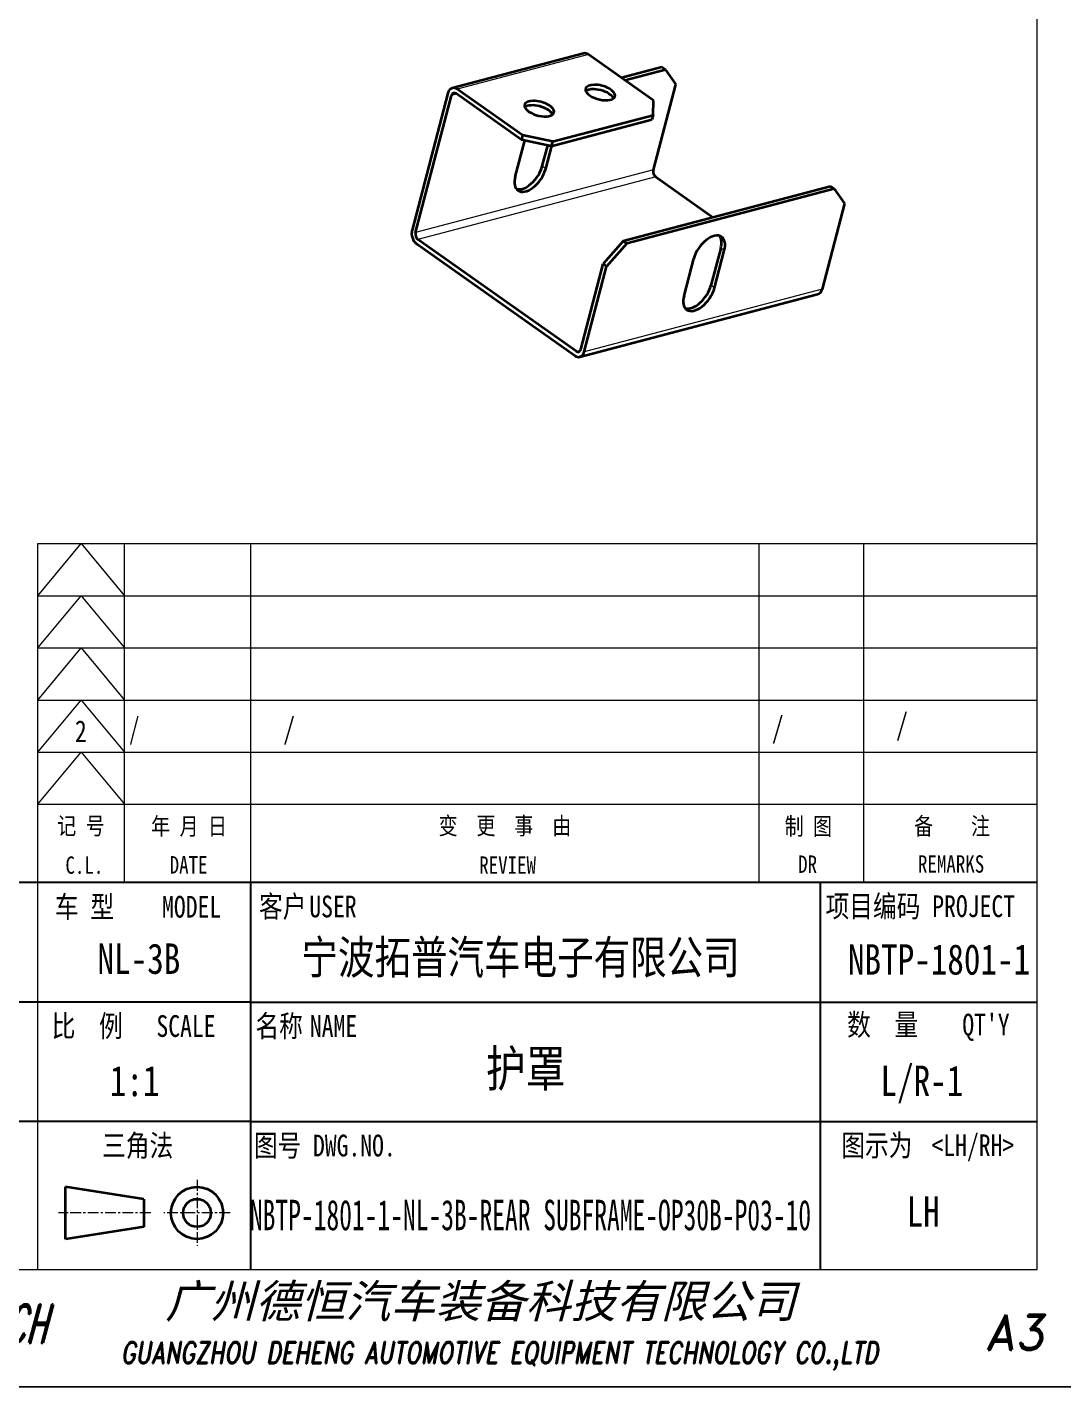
# Model space of a CAD drawing. Header units: millimetres. Extents: x 30878 to 98787, y -104020 to -37329.
# Drawn here: x 31277.3 to 31396.5, y -51141.3 to -50984.9 of the extents above; entities that cross this region are included whole.
import ezdxf
from ezdxf.enums import TextEntityAlignment as Align

# ---------------------------------------------------------------- set-up
doc = ezdxf.new("R2010")
doc.units = ezdxf.units.MM
doc.header["$LTSCALE"] = 0.5
doc.linetypes.add('AM_ISO08W050x2', pattern=[9, 6, -0.75, 1.5, -0.75])
doc.linetypes.add('CENTER', pattern=[2, 1.25, -0.25, 0.25, -0.25])
doc.layers.add('中心线', color=2, linetype='AM_ISO08W050x2', lineweight=18)
doc.layers.add('图框', color=7, linetype='Continuous', lineweight=18)
for name, color, linetype in [('图\\M+19E79\\M+195B6\\M+18E9A', 7, 'Continuous'), ('图号', 7, 'Continuous'), ('图名', 7, 'Continuous'), ('数量', 7, 'Continuous'), ('车型', 7, 'Continuous')]:
    doc.layers.add(name, color=color, linetype=linetype)
doc.layers.add('打印', color=7, linetype='Continuous', lineweight=15, plot=False)
doc.layers.add('打印-禁用', color=7, linetype='Continuous', lineweight=15, plot=False)
doc.styles.add('STYLE1', font='')
doc.styles.add('国标', font='simfang.ttf', dxfattribs={"width": 0.8})
doc.styles.add('标题\\M+18E9A', font='romand.shx', dxfattribs={"oblique": 10, "bigfont": 'bigfont.shx'})
doc.styles.get('STYLE1').set_extended_font_data('SimSun')

# ---------------------------------------------------------------- blocks, each defined once
blk = doc.blocks.new('GZDEH零件A3图框V01版')
at = {"layer": '中心线', "color": 1, "linetype": 'CENTER', "lineweight": 5, "ltscale": 2}
for p, q in [((3175.82, -1822.66), (3175.82, -1830.26)), ((3170.49, -1826.46), (3159.89, -1826.46)), ((3179.62, -1826.46), (3172.02, -1826.46))]:
    blk.add_line(p, q, dxfattribs=at)
at = {"layer": '图\\M+19E79\\M+195B6\\M+18E9A', "color": 7}
blk.add_line((3272.49, -1788.46), (3092.49, -1788.46), dxfattribs=at)
at = {"layer": '图\\M+19E79\\M+195B6\\M+18E9A', "color": 9}
for p, q in [((3272.49, -1788.46), (3092.49, -1788.46)), ((3181.99, -1788.46), (3181.99, -1832.96)), ((3247.49, -1788.46), (3247.49, -1832.96)), ((3181.99, -1802.21), (3092.49, -1802.21)), ((3181.99, -1802.21), (3272.49, -1802.21)), ((3181.99, -1815.96), (3092.49, -1815.96)), ((3181.99, -1815.96), (3272.49, -1815.96))]:
    blk.add_line(p, q, dxfattribs=at)
at = {"layer": '图框', "linetype": 'Continuous'}
for p, q in [((3272.49, -1832.96), (3272.49, -1554.46)), ((3157.49, -1749.46), (3272.49, -1749.46)), ((3157.49, -1832.96), (3157.49, -1749.46)), ((2882.49, -1832.96), (3272.49, -1832.96))]:
    blk.add_line(p, q, dxfattribs=at)
at = {"layer": '图框', "color": 9}
for p, q in [((3157.49, -1755.46), (3162.49, -1749.46)), ((3162.49, -1749.46), (3167.49, -1755.46)), ((3167.49, -1788.46), (3167.49, -1749.46)), ((3240.49, -1788.46), (3240.49, -1749.46)), ((3252.49, -1749.46), (3252.49, -1788.46)), ((3157.49, -1755.46), (3272.49, -1755.46)), ((3157.49, -1761.46), (3162.49, -1755.46)), ((3162.49, -1755.46), (3167.49, -1761.46)), ((3157.49, -1761.46), (3272.49, -1761.46)), ((3157.49, -1767.46), (3162.49, -1761.46)), ((3162.49, -1761.46), (3167.49, -1767.46)), ((3157.49, -1767.46), (3272.49, -1767.46)), ((3157.49, -1773.46), (3162.49, -1767.46)), ((3162.49, -1767.46), (3167.49, -1773.46)), ((3157.49, -1773.46), (3272.49, -1773.46)), ((3157.49, -1779.46), (3162.49, -1773.46)), ((3162.49, -1773.46), (3167.49, -1779.46)), ((3157.49, -1779.46), (3272.49, -1779.46))]:
    blk.add_line(p, q, dxfattribs=at)
at = {"layer": '图框', "color": 9, "linetype": 'Continuous'}
blk.add_line((3181.99, -1749.46), (3181.99, -1832.96), dxfattribs=at)
at = {"layer": '图框', "color": 2, "linetype": 'ByBlock', "lineweight": 35}
for p, q in [((3169.69, -1824.86), (3160.69, -1823.46)), ((3160.69, -1829.46), (3160.69, -1823.46)), ((3169.69, -1824.86), (3169.69, -1828.06)), ((3169.69, -1828.06), (3160.69, -1829.46))]:
    blk.add_line(p, q, dxfattribs=at)
for radius in [3, 1.6]:
    blk.add_circle((3175.82, -1826.46), radius, dxfattribs=at)
at = {"layer": '打印-禁用', "linetype": 'Continuous'}
blk.add_line((2857.49, -1846.46), (3277.49, -1846.46), dxfattribs=at)
at = {"layer": '图\\M+19E79\\M+195B6\\M+18E9A', "color": 9, "style": '国标', "width": 0.8}
for s, p in [('车 型', (3162.87, -1791.2)), ('MODEL', (3175.2, -1791.24))]:
    blk.add_text(s, height=2.5, dxfattribs=at).set_placement(p, align=Align.MIDDLE)
for s, p in [('客户', (3185.68, -1792.46)), ('USER', (3191.46, -1792.46))]:
    blk.add_text(s, height=2.5, dxfattribs=at).set_placement(p, align=Align.CENTER)
for s, p in [('项目编码 PROJECT', (3248.13, -1792.43)), ('数  量', (3250.61, -1806.05)), ('比  例\u3000', (3159.1, -1806.21)), ('SCALE', (3171.15, -1806.21)), ('名称\u3000', (3182.54, -1806.21)), ('NAME', (3188.8, -1806.21)), ("QT'Y ", (3263.86, -1806.05)), ('三角法', (3164.9, -1819.96)), ('图号', (3182.36, -1819.96)), ('图示为', (3249.94, -1819.93)), ('<LH/RH>', (3260.31, -1819.93)), ('DWG.NO.', (3189.16, -1819.96))]:
    blk.add_text(s, height=2.5, dxfattribs=at).set_placement(p)
at = {"layer": '图\\M+19E79\\M+195B6\\M+18E9A', "color": 7, "lineweight": -3, "style": 'STYLE1', "oblique": 15}
blk.add_text('广州德恒汽车装备科技有限公司', height=3.8, dxfattribs=at).set_placement((3172.16, -1838.51))
at = {"layer": '图\\M+19E79\\M+195B6\\M+18E9A', "color": 7, "style": '标题\\M+18E9A'}
for s, height, oblique, width, p in [('DEH-TECH', 4.4, 15, 0.6, (3149.16, -1839.21)), ('GUANGZHOU DEHENG AUTOMOTIVE EQUIPMENT TECHNOLOGY CO.,LTD ', 2.5, 10, 0.75, (3211.26, -1842.9))]:
    blk.add_text(s, height=height, dxfattribs=dict(at, oblique=oblique, width=width)).set_placement(p, align=Align.MIDDLE)
at = {"layer": '图\\M+19E79\\M+195B6\\M+18E9A', "color": 7, "style": '标题\\M+18E9A', "oblique": 10}
blk.add_text('A3', height=4, dxfattribs=at).set_placement((3269.91, -1840.2), align=Align.MIDDLE)
at = {"layer": '图框', "color": 9, "style": '国标', "width": 0.8}
for s, p in [('记 号', (3162.47, -1782.94)), ('年 月 日', (3174.9, -1782.98)), ('变  更  事  由', (3211.24, -1782.93)), ('C.L.', (3162.86, -1787.45)), ('DATE', (3174.85, -1787.42)), ('REVIEW', (3211.55, -1787.45))]:
    blk.add_text(s, height=2, dxfattribs=at).set_placement(p, align=Align.CENTER)
for s, p in [('制 图', (3246.15, -1781.95)), ('备    注', (3262.68, -1781.92)), ('DR', (3246.06, -1786.34)), ('REMARKS', (3262.57, -1786.32))]:
    blk.add_text(s, height=2, dxfattribs=at).set_placement(p, align=Align.MIDDLE)
blk = doc.blocks.new('DEH A3')
at = {"layer": '图框'}
blk.add_blockref('GZDEH零件A3图框V01版', (-2857.49, 1846.46), dxfattribs=at)

msp = doc.modelspace()

# ---------------------------------------------------------------- linework, layer by layer
at = {"color": 7, "lineweight": 35}
for p, q in [((31341.319, -50987.884), (31326.237, -50991.865)), ((31349.369, -51001.275), (31351.944, -50991.442)), ((31325.732, -50992.452), (31321.605, -51008.211)), ((31322.011, -51008.497), (31326.138, -50992.739)), ((31337.629, -50998.544), (31349.204, -50995.488)), ((31337.764, -50998.028), (31349.339, -50994.973)), ((31369.756, -51003.181), (31345.905, -51009.478)), ((31370.161, -51003.468), (31346.31, -51009.764)), ((31371.353, -51005.152), (31368.778, -51014.985)), ((31340.338, -51022.665), (31322.146, -51009.814)), ((31340.473, -51022.149), (31322.282, -51009.299)), ((31341.013, -51021.921), (31343.589, -51012.088)), ((31341.419, -51022.207), (31343.994, -51012.374)), ((31340.914, -51022.794), (31368.272, -51015.572))]:
    msp.add_line(p, q, dxfattribs=at)
at = {"color": 7, "lineweight": 13}
for p, q in [((31341.895, -50988.013), (31326.813, -50991.995)), ((31349.369, -51001.275), (31322.011, -51008.497)), ((31349.64, -51002.077), (31322.282, -51009.299)), ((31368.778, -51014.985), (31341.419, -51022.207))]:
    msp.add_line(p, q, dxfattribs=at)
at = {"color": 7, "lineweight": 35, "ltscale": 0.459518}
msp.add_line((31349.402, -50993.316), (31341.895, -50988.013), dxfattribs=at)
at = {"color": 7, "lineweight": 35, "ltscale": 0.240447}
for p, q in [((31350.347, -50989.471), (31345.697, -50990.699)), ((31350.753, -50989.758), (31346.103, -50990.985))]:
    msp.add_line(p, q, dxfattribs=at)
at = {"color": 7, "lineweight": 35, "ltscale": 0.024839}
for p, q in [((31350.753, -50989.758), (31350.347, -50989.471)), ((31346.31, -51009.764), (31345.905, -51009.478)), ((31343.994, -51012.374), (31343.589, -51012.088))]:
    msp.add_line(p, q, dxfattribs=at)
at = {"color": 7, "lineweight": 35, "ltscale": 0.103145}
for p, q in [((31350.753, -50989.758), (31351.944, -50991.442)), ((31370.161, -51003.468), (31371.353, -51005.152))]:
    msp.add_line(p, q, dxfattribs=at)
at = {"color": 7, "lineweight": 13, "ltscale": 0.032541}
msp.add_line((31326.767, -50992.573), (31326.138, -50992.739), dxfattribs=at)
at = {"color": 7, "lineweight": 35, "ltscale": 0.45952}
msp.add_line((31334.185, -50997.812), (31326.678, -50992.51), dxfattribs=at)
at = {"color": 7, "lineweight": 35, "ltscale": 0.459514}
msp.add_line((31334.32, -50997.297), (31326.813, -50991.995), dxfattribs=at)
at = {"color": 7, "lineweight": 35, "ltscale": 0.027334}
msp.add_line((31342.231, -50992.008), (31341.702, -50992.147), dxfattribs=at)
at = {"color": 7, "lineweight": 35, "ltscale": 0.082921}
msp.add_line((31349.339, -50994.973), (31349.402, -50993.316), dxfattribs=at)
at = {"color": 7, "lineweight": 35, "ltscale": 0.026633}
for p, q in [((31349.339, -50994.973), (31349.204, -50995.488)), ((31334.32, -50997.297), (31334.185, -50997.812)), ((31337.764, -50998.028), (31337.629, -50998.544))]:
    msp.add_line(p, q, dxfattribs=at)
at = {"color": 7, "lineweight": 35, "ltscale": 0.176062}
msp.add_line((31337.764, -50998.028), (31334.32, -50997.297), dxfattribs=at)
at = {"color": 7, "lineweight": 35, "ltscale": 0.215686}
msp.add_line((31333.489, -51002.07), (31334.582, -50997.897), dxfattribs=at)
at = {"color": 7, "lineweight": 35, "ltscale": 0.176055}
msp.add_line((31337.629, -50998.544), (31334.185, -50997.812), dxfattribs=at)
at = {"color": 7, "lineweight": 35, "ltscale": 0.124069}
msp.add_line((31336.591, -51000.857), (31337.219, -50998.457), dxfattribs=at)
at = {"color": 7, "lineweight": 35, "ltscale": 0.135093}
msp.add_line((31336.996, -51001.144), (31337.681, -50998.53), dxfattribs=at)
at = {"color": 7, "lineweight": 13, "ltscale": 0.024839}
for p, q in [((31336.996, -51001.144), (31336.591, -51000.857)), ((31357.529, -51010.56), (31357.124, -51010.273)), ((31356.405, -51014.854), (31355.999, -51014.567))]:
    msp.add_line(p, q, dxfattribs=at)
at = {"color": 7, "lineweight": 35, "ltscale": 0.404669}
msp.add_line((31349.64, -51002.077), (31356.25, -51006.747), dxfattribs=at)
at = {"color": 7, "lineweight": 35, "ltscale": 0.024834}
msp.add_line((31370.161, -51003.468), (31369.756, -51003.181), dxfattribs=at)
at = {"color": 7, "lineweight": 35, "ltscale": 0.174469}
for p, q in [((31345.905, -51009.478), (31343.589, -51012.088)), ((31346.31, -51009.764), (31343.994, -51012.374))]:
    msp.add_line(p, q, dxfattribs=at)
at = {"color": 7, "lineweight": 35, "ltscale": 0.221936}
msp.add_line((31352.897, -51015.78), (31354.022, -51011.486), dxfattribs=at)
at = {"color": 7, "lineweight": 35, "ltscale": 0.221937}
for p, q in [((31357.124, -51010.273), (31355.999, -51014.567)), ((31356.405, -51014.854), (31357.529, -51010.56))]:
    msp.add_line(p, q, dxfattribs=at)
at = {"color": 7, "lineweight": 13, "ltscale": 0.026197}
msp.add_line((31340.473, -51022.149), (31340.979, -51022.016), dxfattribs=at)
at = {"color": 7, "lineweight": 35}
for centre, major_axis, ratio, start_param, end_param in [((31341.625, -50989.044), (-0.306, 1.16), 0.6881915, 5.5958439, 6.2831849), ((31343.257, -50992.379), (1.693, -0.443), 0.460337, 6.283119, 9.4247117), ((31326.543, -50993.025), (-0.306, 1.16), 0.6881915, 6.2831849, 7.1666402), ((31326.543, -50993.025), (-0.153, 0.58), 0.6881915, 6.2831849, 7.1666402), ((31326.543, -50993.025), (-0.306, 1.16), 0.6881915, 5.5958439, 6.2831849), ((31326.543, -50993.025), (-0.153, 0.58), 0.6881915, 5.5958439, 6.2831849), ((31343.257, -50992.379), (1.693, -0.443), 0.460337, 3.1415263, 6.0994422), ((31343.122, -50992.894), (1.693, -0.443), 0.460337, 0.3369339, 2.8046609), ((31343.257, -50992.379), (1.693, -0.443), 0.460337, 6.0994422, 6.283119), ((31336.242, -50994.23), (1.693, -0.443), 0.460337, 3.1415263, 6.0994422), ((31336.242, -50994.23), (1.693, -0.443), 0.460337, 6.283119, 9.4247117), ((31336.107, -50994.746), (1.693, -0.443), 0.460337, 0.3369339, 2.8046609), ((31336.242, -50994.23), (1.693, -0.443), 0.460337, 6.0994422, 6.283119), ((31335.243, -51001.607), (-1.442, -2.042), 0.5607873, 5.3019419, 6.2831821), ((31334.837, -51001.32), (1.442, 2.042), 0.5607873, 3.3197038, 5.3019419), ((31335.243, -51001.607), (-1.442, -2.042), 0.5607873, 6.2831821, 8.4435345), ((31349.775, -51001.562), (-0.153, 0.58), 0.6881915, 0.8834549, 2.4542513), ((31322.416, -51008.784), (-0.306, 1.16), 0.6881915, 0.8834549, 2.4542513), ((31322.416, -51008.784), (-0.153, 0.58), 0.6881915, 0.8834549, 2.4542512), ((31355.776, -51011.023), (-1.442, -2.042), 0.5607873, 3.1415894, 5.3019419), ((31355.37, -51010.736), (1.442, 2.042), 0.5607873, 5.3019419, 6.1050742), ((31355.776, -51011.023), (-1.442, -2.042), 0.5607873, 2.1603492, 3.1415894), ((31354.245, -51015.03), (1.442, 2.042), 0.5607873, 3.3197038, 5.3019419), ((31354.651, -51015.317), (-1.442, -2.042), 0.5607873, 6.2831821, 8.4435345), ((31354.651, -51015.317), (-1.442, -2.042), 0.5607873, 5.3019419, 6.2831821), ((31367.966, -51014.412), (0.306, -1.16), 0.6881915, 6.2831849, 7.1666402), ((31340.608, -51021.634), (0.306, -1.16), 0.6881915, 5.5958439, 6.2831849), ((31340.608, -51021.634), (0.153, -0.58), 0.6881915, 5.5958439, 6.2831849), ((31340.608, -51021.634), (0.153, -0.58), 0.6881915, 6.2831849, 7.1666402), ((31340.608, -51021.634), (0.306, -1.16), 0.6881915, 6.2831849, 7.1666402)]:
    msp.add_ellipse(centre, major_axis=major_axis, ratio=ratio, start_param=start_param, end_param=end_param, dxfattribs=at)
at = {"layer": '打印'}
msp.add_lwpolyline([(30978.544, -50844.256), (31398.544, -50844.256), (31398.544, -51141.256), (30978.544, -51141.256)], close=True, dxfattribs=at)

# ---------------------------------------------------------------- block references
at = {"layer": '图框'}
msp.add_blockref('DEH A3', (30978.544, -51141.256), dxfattribs=at)

# ---------------------------------------------------------------- texts
at = {"layer": '图\\M+19E79\\M+195B6\\M+18E9A', "color": 3, "style": '国标'}
for s, height, width, p in [('2', 2.5, 0.8, (31282.822, -51067.1)), ('/', 2.5, 0.705904, (31289.054, -51066.784)), ('/', 2.5, 0.8, (31306.79, -51066.784)), ('/', 2.5, 0.8, (31362.995, -51066.685)), ('/', 2.5, 0.8, (31377.29, -51066.315)), ('宁波拓普汽车电子有限公司', 3.85, 0.8, (31308.889, -51093.775)), ('NBTP-1801-1', 3.5, 0.8, (31371.761, -51093.846)), ('1:1', 3.5, 0.8, (31286.845, -51107.823))]:
    msp.add_text(s, height=height, dxfattribs=dict(at, width=width)).set_placement(p)
at = {"layer": '图\\M+19E79\\M+195B6\\M+18E9A', "color": 3, "style": '国标', "width": 0.8}
msp.add_text('LH', height=3.5, dxfattribs=at).set_placement((31380.416, -51122.84), align=Align.CENTER)
at = {"layer": '图号', "color": 3, "style": '国标', "width": 0.573182}
msp.add_text('NBTP-1801-1-NL-3B-REAR SUBFRAME-OP30B-P03-10', height=3.5, dxfattribs=at).set_placement((31302.958, -51123.246), (31367.521, -51123.246), align=Align.FIT)
at = {"layer": '图名', "color": 3, "style": '国标', "width": 0.8}
msp.add_text('护罩', height=4.2, dxfattribs=at).set_placement((31334.696, -51106.743), align=Align.CENTER)
at = {"layer": '数量', "color": 3, "style": '国标', "width": 0.8}
msp.add_text('L/R-1', height=3.5, dxfattribs=at).set_placement((31380.262, -51107.808), align=Align.CENTER)
at = {"layer": '车型', "color": 3, "style": '国标', "width": 0.8}
msp.add_text('NL-3B', height=3.5, dxfattribs=at).set_placement((31285.426, -51093.76))

doc.saveas('drawing.dxf')
